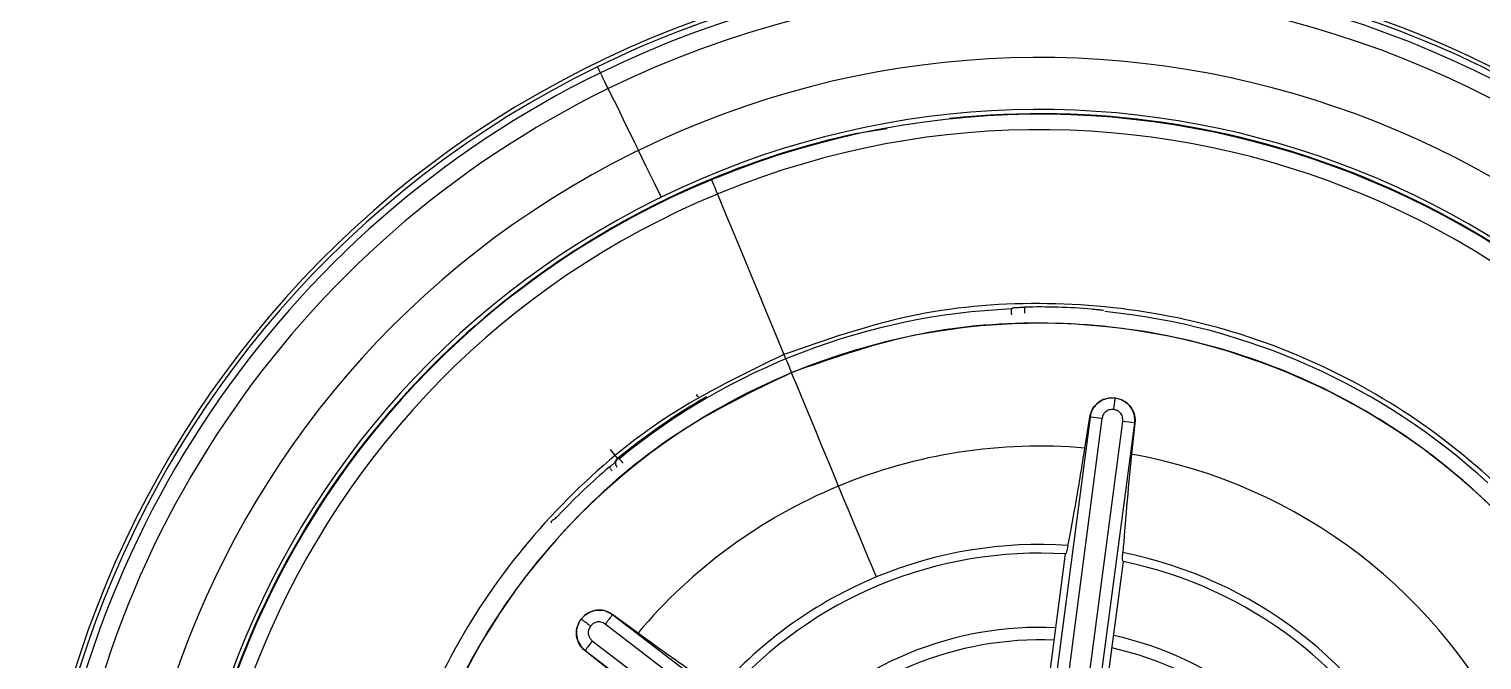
# Model space of a CAD drawing. Extents: x 939 to 1039, y 781 to 934.
# Drawn here: x 974.414 to 975.852, y 854.214 to 854.838 of the extents above; entities that cross this region are included whole.
import ezdxf

# ---------------------------------------------------------------- set-up
doc = ezdxf.new("R2010")
doc.units = 0
doc.header["$MEASUREMENT"] = 0
doc.layers.add('1', color=4, linetype='Continuous')

# ---------------------------------------------------------------- blocks, each defined once
blk = doc.blocks.new('Envoy')
at = {"layer": '1', "color": 3, "linetype": 'Continuous', "lineweight": 25}
for p, q in [((36.578, 55.5602), (36.6095, 55.5653)), ((36.4355, 55.5152), (36.4358, 55.5145)), ((36.7324, 55.3866), (36.7337, 55.3879)), ((36.4224, 55.3002), (36.4225, 55.3)), ((36.4308, 55.2997), (36.4306, 55.3)), ((36.8307, 55.2987), (36.8352, 55.2985)), ((36.8352, 55.2985), (36.8396, 55.2975)), ((36.8103, 55.2795), (36.7547, 54.8531)), ((36.822, 55.2781), (36.7664, 54.8518)), ((36.7864, 54.8491), (36.8427, 55.2754)), ((36.798, 54.8474), (36.8544, 55.2737)), ((36.8052, 55.249), (36.8099, 55.2795)), ((36.8103, 55.2795), (36.8099, 55.2795)), ((36.8547, 55.2736), (36.8514, 55.2429)), ((36.8547, 55.2736), (36.8544, 55.2737)), ((36.7537, 54.8982), (36.786, 55.1441)), ((36.8429, 55.1365), (36.8106, 54.8906)), ((36.3044, 55.0759), (36.3068, 55.0797)), ((36.3068, 55.0797), (36.3099, 55.0831)), ((36.6715, 54.8128), (36.3305, 55.0747)), ((36.3381, 55.0842), (36.3379, 55.0839)), ((36.6789, 54.822), (36.3379, 55.0839)), ((36.3381, 55.0842), (36.363, 55.0659)), ((36.3178, 55.0581), (36.6593, 54.7968)), ((36.3108, 55.0486), (36.3106, 55.0483)), ((36.3347, 55.029), (36.3106, 55.0483)), ((36.3108, 55.0486), (36.6523, 54.7873))]:
    blk.add_line(p, q, dxfattribs=at)
at = {"layer": '1', "color": 3, "linetype": 'Continuous', "lineweight": 25, "flags": 128}
for points in [[(36.3258, 55.6204), (36.3252, 55.6218), (36.3246, 55.6229), (36.3241, 55.624), (36.3237, 55.6248), (36.3233, 55.6255), (36.3231, 55.6259), (36.323, 55.6262), (36.3229, 55.6263)], [(36.3335, 55.6047), (36.3324, 55.607), (36.3313, 55.6093), (36.3302, 55.6114), (36.3292, 55.6135), (36.3282, 55.6154), (36.3274, 55.6172), (36.3266, 55.6189), (36.3258, 55.6204)], [(36.3335, 55.6047), (36.3372, 55.5971), (36.3409, 55.5896), (36.3446, 55.582), (36.3483, 55.5743), (36.3521, 55.5667), (36.3558, 55.559), (36.3596, 55.5513), (36.3634, 55.5435)], [(36.3861, 55.4972), (36.3856, 55.4982), (36.3842, 55.5011), (36.3819, 55.5057), (36.3789, 55.5118), (36.3754, 55.5191), (36.3715, 55.5271), (36.3674, 55.5354), (36.3634, 55.5435)], [(36.4358, 55.5145), (36.4359, 55.5142), (36.4362, 55.5134), (36.4367, 55.5121), (36.4374, 55.5104), (36.4383, 55.5084), (36.4393, 55.506), (36.4404, 55.5033), (36.4416, 55.5004)], [(36.4416, 55.5004), (36.4497, 55.4808), (36.4579, 55.4612), (36.4661, 55.4414), (36.4743, 55.4215), (36.4826, 55.4016), (36.4908, 55.3816), (36.4991, 55.3616), (36.5074, 55.3416)], [(36.7457, 55.3825), (36.7457, 55.3837), (36.7457, 55.3848), (36.7457, 55.3858), (36.7456, 55.3867), (36.7456, 55.3874), (36.7456, 55.388), (36.7456, 55.3883), (36.7456, 55.3884)], [(36.5074, 55.3416), (36.5084, 55.3394), (36.5093, 55.3371), (36.5102, 55.3349), (36.5111, 55.3326), (36.5121, 55.3304), (36.513, 55.3282), (36.5139, 55.3259), (36.5149, 55.3237)], [(36.5615, 55.2113), (36.556, 55.2245), (36.5504, 55.238), (36.5447, 55.2518), (36.5388, 55.2659), (36.533, 55.2801), (36.527, 55.2944), (36.521, 55.3089), (36.515, 55.3234)], [(36.4204, 55.302), (36.4213, 55.3009), (36.4224, 55.3001)], [(36.3353, 55.2476), (36.3367, 55.2459), (36.3381, 55.2442), (36.3394, 55.2426), (36.3405, 55.2413), (36.3415, 55.2401), (36.3422, 55.2393), (36.3426, 55.2387), (36.3428, 55.2385)], [(36.3373, 55.2265), (36.3369, 55.227), (36.3365, 55.2275), (36.3361, 55.228), (36.3357, 55.2284), (36.3353, 55.2289), (36.335, 55.2293), (36.3347, 55.2296), (36.3344, 55.23)], [(36.3428, 55.2385), (36.3438, 55.2385), (36.3445, 55.2384)], [(36.3483, 55.2339), (36.3476, 55.2348), (36.3469, 55.2356), (36.3462, 55.2364), (36.3457, 55.2371), (36.3452, 55.2376), (36.3448, 55.2381), (36.3446, 55.2383), (36.3445, 55.2384)], [(36.5988, 55.1213), (36.5949, 55.1307), (36.5907, 55.1407), (36.5864, 55.1512), (36.5818, 55.1623), (36.577, 55.1739), (36.572, 55.186), (36.5668, 55.1984), (36.5615, 55.2113)], [(36.2774, 55.1749), (36.2774, 55.1759), (36.2774, 55.1767)]]:
    blk.add_lwpolyline(points, dxfattribs=at)
at = {"layer": '1', "color": 3, "linetype": 'Continuous', "lineweight": 25}
for centre, radius, start, end in [((36.7604, 54.7315), 0.9961, 26.0554, 116.0554), ((36.7604, 54.7315), 0.9895, 296.0554, 116.0554), ((36.7604, 54.7315), 1, 292.5227, 112.5227), ((36.7604, 54.7315), 0.972, 296.0554, 116.0554), ((36.7604, 54.7315), 1, 112.5227, 292.5227), ((36.7604, 54.7315), 0.9039, 296.3991, 116.0554), ((36.7604, 54.7315), 0.9961, 116.0554, 206.0554), ((36.7604, 54.7315), 0.9895, 116.0554, 296.0554), ((36.7604, 54.7315), 0.972, 116.0554, 296.0554), ((36.7604, 54.7315), 0.8524, 296.3991, 116.0554), ((36.7604, 54.7315), 0.8477, 292.5227, 112.1679), ((36.7604, 54.7315), 0.8484, 342.4146, 96.0308), ((36.7604, 54.7315), 0.8484, 102.4146, 112.5227), ((36.7604, 54.7315), 0.8324, 292.5227, 112.1679), ((36.7604, 54.7315), 0.9039, 116.3991, 296.0554), ((36.7604, 54.7315), 0.9039, 116.0554, 116.3991), ((36.7604, 54.7315), 0.8484, 112.5227, 216.0308), ((36.7604, 54.7315), 0.8477, 112.5227, 292.1679), ((36.7604, 54.7315), 0.8477, 112.1679, 112.5227), ((36.7604, 54.7315), 0.8324, 112.1679, 112.5227), ((36.7604, 54.7315), 0.8524, 116.3991, 296.0554), ((36.7604, 54.7315), 0.8324, 112.5227, 292.1679), ((36.7604, 54.7315), 0.8524, 116.0554, 116.3991), ((36.7604, 54.7315), 0.6571, 85.5197, 91.2938), ((36.7604, 54.7315), 0.6557, 92.4486, 129.3648), ((31.91, 55.1774), 4.827, 2.4137, 2.4838), ((36.7604, 54.7315), 0.6557, 47.4486, 84.3648), ((36.7604, 54.7315), 0.6408, 22.5227, 112.5227), ((36.7604, 54.7315), 0.6408, 112.5227, 202.5227), ((36.7604, 54.7315), 0.6569, 120.1207, 129.4794), ((36.7948, 55.0911), 0.189, 81.7353, 85.3125), ((36.8204, 55.0855), 0.1912, 79.7531, 83.288), ((36.7604, 54.7315), 0.5194, 85.0553, 112.5227), ((36.7604, 54.7315), 0.6557, 130.5197, 136.2938), ((36.3465, 55.234), 0.00591, 129.4908, 223.3862), ((36.7604, 54.7315), 0.5194, 25.0553, 79.9161), ((36.7604, 54.7315), 0.5194, 112.5227, 139.9162), ((36.7604, 54.7315), 0.4134, 86.4597, 138.4931), ((36.7604, 54.7315), 0.422, 86.1969, 112.5227), ((36.7604, 54.7315), 0.422, 26.1969, 78.7575), ((36.7604, 54.7315), 0.4134, 26.4638, 78.4931), ((36.7604, 54.7315), 0.422, 112.5227, 138.7575), ((36.4846, 54.9598), 0.1922, 139.7629, 143.2806), ((36.7604, 54.7315), 0.3399, 87.3113, 137.5244), ((36.4674, 54.9402), 0.1905, 141.7496, 145.2981), ((36.7604, 54.7315), 0.3275, 87.4935, 137.3325), ((36.7604, 54.7315), 0.3399, 27.3113, 77.5994), ((36.7604, 54.7315), 0.3275, 27.4935, 77.4128)]:
    blk.add_arc(centre, radius, start, end, dxfattribs=at)
for points, knots in [([(37.0134, 54.1214), (37.0524, 54.1402), (37.1304, 54.1778), (37.2306, 54.2619), (37.3133, 54.3623), (37.3747, 54.4774), (37.4125, 54.602), (37.4252, 54.7317), (37.4124, 54.8614), (37.3745, 54.9861), (37.313, 55.101), (37.2303, 55.2017), (37.1295, 55.2843), (37.0146, 55.3457), (36.8898, 55.3836), (36.7603, 55.3959), (36.6301, 55.3845), (36.5483, 55.3559), (36.5074, 55.3416)], [0, 0, 0, 0, 0.0625, 0.125, 0.1875, 0.25, 0.3125, 0.375, 0.4375, 0.5, 0.5625, 0.625, 0.6875, 0.75, 0.8125, 0.875, 0.9375, 1, 1, 1, 1]), ([(36.7337, 55.3879), (36.7338, 55.3879), (36.734, 55.3879), (36.7354, 55.388), (36.7358, 55.388)], [0, 0, 0, 0, 0.7486705, 1, 1, 1, 1]), ([(36.7358, 55.388), (36.7365, 55.3881), (36.7379, 55.3882), (36.7415, 55.3883), (36.7443, 55.3884), (36.7456, 55.3884)], [0, 0, 0, 0, 0.302182, 0.656125, 1, 1, 1, 1]), ([(36.8118, 55.3866), (36.8134, 55.3865), (36.8168, 55.3862), (36.8203, 55.3858), (36.8213, 55.3857), (36.8216, 55.3857)], [0, 0, 0, 0, 0.4285883, 0.8752342, 1, 1, 1, 1]), ([(36.8216, 55.3857), (36.8221, 55.3856), (36.8233, 55.3854), (36.8235, 55.3854), (36.8237, 55.3854)], [0, 0, 0, 0, 0.403185, 1, 1, 1, 1]), ([(37.3527, 54.9771), (37.3344, 55.0149), (37.2978, 55.0906), (37.2163, 55.1878), (37.1188, 55.2682), (37.0071, 55.3277), (36.886, 55.3645), (36.7603, 55.3765), (36.6339, 55.3653), (36.5545, 55.3376), (36.5149, 55.3237)], [0, 0, 0, 0, 0.125, 0.25, 0.375, 0.5, 0.625, 0.75, 0.875001, 1, 1, 1, 1]), ([(36.5074, 55.3416), (36.4685, 55.3228), (36.3905, 55.2851), (36.2903, 55.2011), (36.2075, 55.1006), (36.1462, 54.9856), (36.1084, 54.8609), (36.0957, 54.7312), (36.1085, 54.6015), (36.1464, 54.4768), (36.2079, 54.3619), (36.2906, 54.2612), (36.3913, 54.1786), (36.5063, 54.1172), (36.631, 54.0794), (36.7606, 54.067), (36.8908, 54.0785), (36.9726, 54.1071), (37.0134, 54.1214)], [0, 0, 0, 0, 0.0625, 0.125, 0.1875, 0.25, 0.3125, 0.375, 0.4375, 0.5, 0.5625, 0.625, 0.6875, 0.75, 0.8125, 0.875, 0.9375, 1, 1, 1, 1]), ([(36.5149, 55.3237), (36.477, 55.3054), (36.4013, 55.2689), (36.3041, 55.1873), (36.2237, 55.0898), (36.1642, 54.9782), (36.1275, 54.8571), (36.1155, 54.7313), (36.1266, 54.6049), (36.1543, 54.5256), (36.1682, 54.4859)], [0, 0, 0, 0, 0.125, 0.25, 0.375, 0.500001, 0.625, 0.75, 0.875, 1, 1, 1, 1]), ([(36.4205, 55.3019), (36.4205, 55.3019), (36.4204, 55.3019), (36.4204, 55.302), (36.4204, 55.302)], [0, 0, 0, 0, 0.5599782, 1, 1, 1, 1]), ([(36.8099, 55.2795), (36.8105, 55.282), (36.8118, 55.287), (36.8167, 55.2931), (36.8232, 55.2974), (36.8282, 55.2982), (36.8307, 55.2987)], [0, 0, 0, 0, 0.259509, 0.51354, 0.760816, 1, 1, 1, 1]), ([(36.8307, 55.2987), (36.8282, 55.2982), (36.8231, 55.2974), (36.8168, 55.293), (36.812, 55.2869), (36.8108, 55.2819), (36.8103, 55.2795)], [0, 0, 0, 0, 0.250052, 0.50005, 0.750028, 1, 1, 1, 1]), ([(36.8337, 55.287), (36.8321, 55.287), (36.8291, 55.2871), (36.8253, 55.2848), (36.8228, 55.2817), (36.8223, 55.2793), (36.822, 55.2781)], [0, 0, 0, 0, 0.280897, 0.560265, 0.780564, 1, 1, 1, 1]), ([(36.8337, 55.287), (36.8338, 55.288), (36.8341, 55.2902), (36.8345, 55.2931), (36.8348, 55.2954), (36.835, 55.297), (36.8352, 55.2981), (36.8352, 55.2984), (36.8352, 55.2985)], [0, 0, 0, 0, 0.164208, 0.392033, 0.529748, 0.680113, 0.838711, 1, 1, 1, 1]), ([(36.8427, 55.2754), (36.8427, 55.277), (36.8427, 55.2801), (36.8404, 55.2838), (36.8372, 55.2862), (36.8349, 55.2868), (36.8337, 55.287)], [0, 0, 0, 0, 0.282408, 0.561909, 0.778123, 1, 1, 1, 1]), ([(36.8544, 55.2737), (36.8545, 55.2762), (36.8546, 55.2813), (36.8516, 55.2884), (36.8466, 55.2943), (36.842, 55.2964), (36.8396, 55.2975)], [0, 0, 0, 0, 0.24997, 0.499954, 0.749962, 1, 1, 1, 1]), ([(36.8396, 55.2975), (36.842, 55.2964), (36.8466, 55.2943), (36.8517, 55.2884), (36.8549, 55.2813), (36.8548, 55.2762), (36.8547, 55.2736)], [0, 0, 0, 0, 0.243203, 0.488266, 0.739084, 1, 1, 1, 1]), ([(36.7884, 55.1526), (36.7912, 55.1669), (36.7965, 55.1948), (36.8023, 55.2312), (36.8052, 55.249)], [0, 0, 0, 0, 0.512284, 1, 1, 1, 1]), ([(36.3344, 55.23), (36.3351, 55.2305), (36.3368, 55.2318), (36.3389, 55.2335), (36.3402, 55.2349), (36.3407, 55.2357), (36.3411, 55.2364), (36.3416, 55.2374), (36.3423, 55.2381), (36.3428, 55.2385)], [0, 0, 0, 0, 0.1871836, 0.4408623, 0.645937, 0.7557148, 0.8050506, 0.8605318, 1, 1, 1, 1]), ([(36.3428, 55.2385), (36.3428, 55.2385), (36.3428, 55.2385), (36.3428, 55.2385), (36.3428, 55.2385)], [0, 0, 0, 0, 0.56081, 1, 1, 1, 1]), ([(36.8514, 55.2429), (36.8496, 55.225), (36.8459, 55.1883), (36.8438, 55.1599), (36.8427, 55.1454)], [0, 0, 0, 0, 0.487205, 1, 1, 1, 1]), ([(36.2774, 55.1767), (36.2778, 55.1771), (36.2786, 55.1778), (36.2799, 55.1784), (36.2808, 55.1789), (36.2819, 55.1798), (36.2832, 55.1811), (36.2846, 55.1826), (36.2857, 55.1838), (36.2864, 55.1846)], [0, 0, 0, 0, 0.121457, 0.210974, 0.316256, 0.528473, 0.667072, 0.790566, 1, 1, 1, 1]), ([(36.2774, 55.1767), (36.2774, 55.1767), (36.2774, 55.1767), (36.2774, 55.1767), (36.2774, 55.1767)], [0, 0, 0, 0, 0.56038, 1, 1, 1, 1]), ([(36.7884, 55.1526), (36.788, 55.1501), (36.787, 55.1452), (36.7863, 55.1444), (36.786, 55.1441)], [0, 0, 0, 0, 0.499988, 1, 1, 1, 1]), ([(36.8429, 55.1366), (36.8427, 55.137), (36.8422, 55.1379), (36.8426, 55.1429), (36.8427, 55.1454)], [0, 0, 0, 0, 0.500002, 1, 1, 1, 1]), ([(36.3099, 55.0831), (36.312, 55.0845), (36.3161, 55.0875), (36.3237, 55.089), (36.3315, 55.0882), (36.3358, 55.0855), (36.3381, 55.0842)], [0, 0, 0, 0, 0.243257, 0.48822, 0.739145, 1, 1, 1, 1]), ([(36.3379, 55.0839), (36.3357, 55.0853), (36.3314, 55.088), (36.3237, 55.0889), (36.3161, 55.0875), (36.3119, 55.0845), (36.3099, 55.0831)], [0, 0, 0, 0, 0.2499601, 0.499924, 0.7499687, 1, 1, 1, 1]), ([(36.3106, 55.0483), (36.3087, 55.0501), (36.305, 55.0537), (36.3022, 55.061), (36.3017, 55.0688), (36.3035, 55.0735), (36.3044, 55.0759)], [0, 0, 0, 0, 0.2594952, 0.5135203, 0.760803, 1, 1, 1, 1]), ([(36.3044, 55.0759), (36.3035, 55.0735), (36.3017, 55.0687), (36.3023, 55.061), (36.3052, 55.0538), (36.3089, 55.0504), (36.3108, 55.0486)], [0, 0, 0, 0, 0.2500483, 0.5000635, 0.7500365, 1, 1, 1, 1]), ([(36.316, 55.0727), (36.3152, 55.0733), (36.3134, 55.0747), (36.3111, 55.0764), (36.3093, 55.0778), (36.308, 55.0788), (36.3071, 55.0795), (36.3069, 55.0797), (36.3068, 55.0797)], [0, 0, 0, 0, 0.164198, 0.392023, 0.529756, 0.68011, 0.838715, 1, 1, 1, 1]), ([(36.316, 55.0727), (36.3152, 55.0714), (36.3136, 55.0687), (36.3137, 55.0643), (36.3152, 55.0606), (36.3169, 55.0589), (36.3178, 55.0581)], [0, 0, 0, 0, 0.2808939, 0.560261, 0.7805717, 1, 1, 1, 1]), ([(36.3305, 55.0747), (36.3292, 55.0755), (36.3265, 55.077), (36.3221, 55.0769), (36.3184, 55.0753), (36.3168, 55.0736), (36.316, 55.0727)], [0, 0, 0, 0, 0.282417, 0.561912, 0.778076, 1, 1, 1, 1]), ([(36.363, 55.0659), (36.3776, 55.0554), (36.4076, 55.0338), (36.4311, 55.0179), (36.4431, 55.0097)], [0, 0, 0, 0, 0.4872085, 1, 1, 1, 1])]:
    blk.add_open_spline(points, degree=3, knots=knots, dxfattribs=at)

msp = doc.modelspace()

# ---------------------------------------------------------------- block references
at = {"layer": '1'}
msp.add_blockref('Envoy', (938.6538, 799.1744), dxfattribs=at)

doc.saveas('drawing.dxf')
